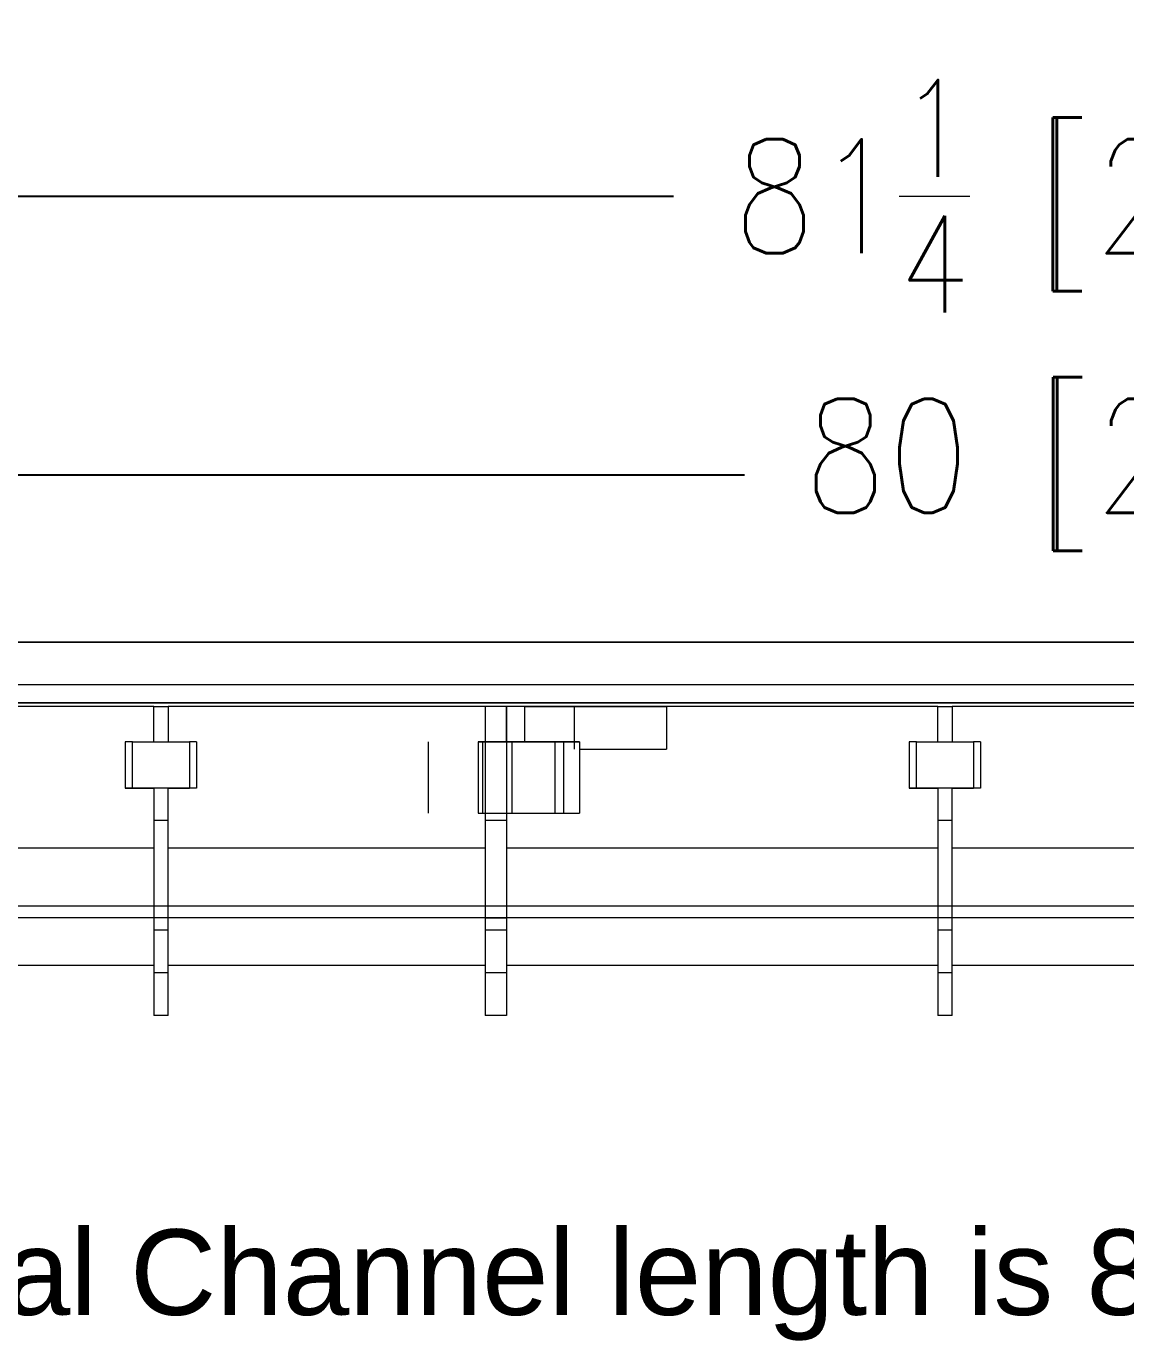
# Model space of a CAD drawing. Header units: inches. Extents: x -98 to 40, y -24 to 18.
# Drawn here: x -24.1 to -4.82, y -18.46 to 4.6 of the extents above; entities that cross this region are included whole.
import ezdxf

# ---------------------------------------------------------------- set-up
doc = ezdxf.new("R2010")
doc.units = ezdxf.units.IN
doc.header["$MEASUREMENT"] = 0
doc.styles.add('ROMANS', font='romans.shx')
doc.styles.add('Sales', font='romans.shx', dxfattribs={"width": 0.85})
doc.dimstyles.new('Sales', dxfattribs={"dimtxt": 1, "dimasz": 1, "dimexe": 0.5, "dimexo": 0.5, "dimgap": 0.09, "dimtad": 0, "dimtih": 1, "dimtoh": 1, "dimdec": 6, "dimzin": 0, "dimdsep": 46, "dimlunit": 5, "dimtxsty": 'Sales', "dimcen": 0, "dimclrd": 7, "dimclre": 7, "dimclrt": 7, "dimadec": 0, "dimazin": 0, "dimtfac": 0.85, "dimtdec": 6, "dimtix": 1, "dimtofl": 0, "dimtmove": 0, "dimatfit": 3, "dimfxl": 0, "dimtolj": 1, "dimtzin": 0, "dimarcsym": 0})

# ---------------------------------------------------------------- blocks, each defined once
blk = doc.blocks.new('*D10')
at = {"color": 7, "lineweight": -2}
for p, q in [((-44.487, -5.202), (-44.487, -2.264)), ((35.513, -5.202), (35.513, -2.264)), ((-42.487, -3.264), (-11.504, -3.264)), ((33.513, -3.264), (2.53, -3.264))]:
    blk.add_line(p, q, dxfattribs=at)
at = {"color": 7}
for points in [[(-42.487, -2.931), (-42.487, -3.598), (-44.487, -3.264)], [(33.513, -2.931), (33.513, -3.598), (35.513, -3.264)]]:
    blk.add_solid(points, dxfattribs=at)
at = {"layer": 'Defpoints', "color": 0}
for p in [(35.513, -3.264), (-44.487, -6.202), (35.513, -6.202)]:
    blk.add_point(p, dxfattribs=at)
at = {"color": 7, "lineweight": 0, "insert": (-4.487, -3.264), "char_height": 2, "attachment_point": 5, "style": 'Sales'}
blk.add_mtext('\\A1;80 [2032]', dxfattribs=at)
blk = doc.blocks.new('*D11')
at = {"color": 7, "lineweight": -2}
for p, q in [((-45.737, -5.952), (-45.737, 2.621)), ((35.513, -5.202), (35.513, 2.621)), ((-43.737, 1.621), (-12.748, 1.621)), ((33.513, 1.621), (2.524, 1.621))]:
    blk.add_line(p, q, dxfattribs=at)
at = {"color": 7}
for points in [[(-43.737, 1.955), (-43.737, 1.288), (-45.737, 1.621)], [(33.513, 1.955), (33.513, 1.288), (35.513, 1.621)]]:
    blk.add_solid(points, dxfattribs=at)
at = {"layer": 'Defpoints', "color": 0}
for p in [(-45.737, 1.621), (35.513, -6.202), (-45.737, -6.952)]:
    blk.add_point(p, dxfattribs=at)
at = {"color": 7, "lineweight": 0, "insert": (-5.112, 1.621), "char_height": 2, "attachment_point": 5, "style": 'Sales'}
blk.add_mtext('\\A1;81{\\H0.850000x;\\S1/4;} [2064]', dxfattribs=at)

msp = doc.modelspace()

# ---------------------------------------------------------------- linework, layer by layer
at = {"lineweight": 0}
for p, q in [((-44.48695, -6.20167), (35.51305, -6.20167)), ((34.26305, -6.20167), (-44.48695, -6.20167)), ((34.26305, -6.95167), (-45.23693, -6.95167)), ((-45.73695, -7.26417), (34.26305, -7.26417)), ((34.26305, -7.26417), (-45.73695, -7.26417)), ((-21.86195, -7.32667), (-27.86195, -7.32667)), ((-21.86195, -7.32667), (-21.61195, -7.32667)), ((-21.86195, -7.95166), (-21.86195, -7.32667)), ((-16.04995, -7.32667), (-21.61195, -7.32667)), ((-21.61195, -7.32667), (-21.61195, -7.95166)), ((-16.04945, -7.32667), (-16.04995, -7.32667)), ((-16.04995, -7.32667), (-16.04995, -7.95167)), ((-15.67495, -7.32667), (-16.04945, -7.32667)), ((-15.67445, -7.32667), (-15.67495, -7.32667)), ((-15.67495, -7.95167), (-15.67495, -7.32667)), ((-8.11195, -7.32667), (-15.67445, -7.32667)), ((-15.67445, -7.32667), (-15.67445, -7.9517)), ((-15.36195, -7.32669), (-14.98695, -7.32669)), ((-15.36195, -7.32669), (-15.36195, -7.32669)), ((-15.36195, -7.32669), (-14.48695, -7.32669)), ((-15.36195, -7.32669), (-15.36195, -7.95169)), ((-14.98695, -7.32669), (-13.7078, -7.32669)), ((-14.48695, -7.32669), (-14.98695, -7.32669)), ((-14.48695, -7.32667), (-14.48695, -7.32667)), ((-14.48695, -7.32667), (-14.48695, -7.32669)), ((-14.48695, -7.32669), (-14.48695, -7.32669)), ((-14.48695, -7.32669), (-14.48695, -7.9517)), ((-14.48695, -7.32669), (-14.48695, -7.32669)), ((-13.7078, -7.32669), (-12.86782, -7.32669)), ((-12.86782, -7.32669), (-12.86782, -8.07669)), ((-8.11195, -7.32667), (-7.86195, -7.32667)), ((-8.11195, -7.95166), (-8.11195, -7.32667)), ((-1.86195, -7.32667), (-7.86195, -7.32667)), ((-7.86195, -7.32667), (-7.86195, -7.95166)), ((-22.36195, -7.95166), (-22.36195, -8.76416)), ((-22.23695, -7.95166), (-21.23695, -7.95166)), ((-22.23695, -8.76416), (-22.23695, -7.95166)), ((-21.23695, -7.95166), (-21.23695, -8.76416)), ((-21.11195, -7.95166), (-21.11195, -8.76416)), ((-17.05008, -7.95166), (-17.05008, -9.20166)), ((-17.05003, -7.95166), (-17.05003, -9.20166)), ((-17.05002, -7.95166), (-17.05002, -9.20166)), ((-17.04998, -7.95166), (-17.04998, -9.20166)), ((-16.17495, -7.9517), (-16.17495, -9.2017)), ((-16.17495, -7.9517), (-16.17495, -7.9517)), ((-16.09967, -7.9517), (-16.09967, -9.2017)), ((-16.09967, -7.9517), (-15.57952, -7.9517)), ((-15.45396, -7.9517), (-16.05138, -7.9517)), ((-16.04995, -7.95167), (-15.67495, -7.95167)), ((-16.04945, -7.95169), (-16.04995, -7.95169)), ((-16.04995, -7.95169), (-16.04995, -7.9517)), ((-16.04995, -7.9517), (-16.04995, -9.2017)), ((-16.04995, -7.9517), (-15.45396, -7.9517)), ((-16.04995, -7.9517), (-16.04995, -7.9517)), ((-16.04945, -7.95167), (-16.04945, -7.95169)), ((-16.04945, -7.95169), (-15.67495, -7.95169)), ((-15.67505, -7.95166), (-15.67505, -9.20166)), ((-15.67505, -7.95166), (-15.67505, -7.95166)), ((-15.67501, -7.95166), (-15.67501, -7.95166)), ((-15.67495, -7.9517), (-15.67495, -7.95169)), ((-15.60864, -7.9517), (-15.67495, -7.9517)), ((-15.57952, -7.9517), (-15.57952, -9.2017)), ((-15.45396, -7.9517), (-15.45396, -7.9517)), ((-14.67502, -7.9517), (-14.99369, -7.9517)), ((-14.99039, -7.9517), (-14.67502, -7.9517)), ((-14.83002, -7.9517), (-14.83002, -9.2017)), ((-14.83002, -7.9517), (-14.67502, -7.9517)), ((-14.62834, -7.9517), (-14.78334, -7.9517)), ((-14.67502, -7.9517), (-14.67502, -7.9517)), ((-14.67502, -7.9517), (-14.67502, -9.2017)), ((-14.48695, -7.9517), (-14.48695, -8.07669)), ((-14.39382, -7.9517), (-14.39382, -9.2017)), ((-8.61195, -7.95166), (-8.61195, -8.76416)), ((-8.48695, -7.95166), (-7.48695, -7.95166)), ((-8.48695, -8.76416), (-8.48695, -7.95166)), ((-7.48695, -7.95166), (-7.48695, -8.76416)), ((-7.36195, -7.95166), (-7.36195, -8.76416)), ((-22.23695, -8.76416), (-22.23695, -8.76416)), ((-21.23695, -8.76416), (-22.23695, -8.76416)), ((-22.23695, -8.76416), (-21.86195, -8.76416)), ((-21.86195, -8.76416), (-21.86195, -8.76416)), ((-21.61195, -8.76416), (-21.86195, -8.76416)), ((-21.86195, -8.76416), (-21.86195, -9.32667)), ((-21.61195, -8.76416), (-21.23695, -8.76416)), ((-21.61195, -8.76416), (-21.61195, -8.76416)), ((-21.61195, -9.32667), (-21.61195, -8.76416)), ((-21.23695, -8.76416), (-21.23695, -8.76416)), ((-8.48695, -8.76416), (-8.48695, -8.76416)), ((-7.48695, -8.76416), (-8.48695, -8.76416)), ((-8.48695, -8.76416), (-8.11195, -8.76416)), ((-8.11195, -8.76416), (-8.11195, -8.76416)), ((-7.86195, -8.76416), (-8.11195, -8.76416)), ((-8.11195, -8.76416), (-8.11195, -9.32667)), ((-7.86195, -8.76416), (-7.48695, -8.76416)), ((-7.86195, -8.76416), (-7.86195, -8.76416)), ((-7.86195, -9.32667), (-7.86195, -8.76416)), ((-7.48695, -8.76416), (-7.48695, -8.76416)), ((-16.09967, -9.2017), (-15.57952, -9.2017)), ((-16.04945, -9.2017), (-16.04945, -9.32667)), ((-15.67445, -9.2017), (-15.67445, -9.32667)), ((-14.83002, -9.2017), (-14.67502, -9.2017)), ((-21.61195, -9.32667), (-21.86195, -9.32667)), ((-21.86195, -9.32667), (-21.86195, -11.25167)), ((-21.61195, -11.25167), (-21.61195, -9.32667)), ((-16.04945, -9.32667), (-16.04945, -11.25167)), ((-15.67445, -9.32667), (-16.04945, -9.32667)), ((-15.67445, -9.32667), (-15.67445, -11.25167)), ((-7.86195, -9.32667), (-8.11195, -9.32667)), ((-8.11195, -9.32667), (-8.11195, -11.25167)), ((-7.86195, -11.25167), (-7.86195, -9.32667)), ((-21.86195, -9.81537), (-27.86195, -9.81537)), ((-16.04945, -9.81537), (-21.61195, -9.81537)), ((-8.11195, -9.81537), (-15.67445, -9.81537)), ((-1.86195, -9.81537), (-7.86195, -9.81537)), ((34.26305, -10.83187), (-45.73695, -10.83187)), ((34.26305, -11.03937), (-45.73695, -11.03937)), ((-21.86195, -11.03937), (-27.86195, -11.03937)), ((-21.61195, -11.03448), (-21.86195, -11.03448)), ((-16.04945, -11.03937), (-21.61195, -11.03937)), ((-15.67445, -11.04038), (-16.04945, -11.04038)), ((-8.11195, -11.03937), (-15.67445, -11.03937)), ((-7.86195, -11.03448), (-8.11195, -11.03448)), ((-1.86195, -11.03937), (-7.86195, -11.03937)), ((-21.86195, -11.25167), (-21.86195, -12.00167)), ((-21.61195, -11.25167), (-21.86195, -11.25167)), ((-21.61195, -12.00167), (-21.61195, -11.25167)), ((-16.04945, -11.25167), (-16.04945, -12.00167)), ((-15.67445, -11.25167), (-16.04945, -11.25167)), ((-15.67445, -11.25167), (-15.67445, -12.00167)), ((-8.11195, -11.25167), (-8.11195, -12.00167)), ((-7.86195, -11.25167), (-8.11195, -11.25167)), ((-7.86195, -12.00167), (-7.86195, -11.25167)), ((-21.86195, -11.87594), (-27.86195, -11.87594)), ((-16.04945, -11.87594), (-21.61195, -11.87594)), ((-8.11195, -11.87594), (-15.67445, -11.87594)), ((-1.86195, -11.87594), (-7.86195, -11.87594)), ((-21.86195, -12.00167), (-21.86195, -12.75167)), ((-21.61195, -12.00167), (-21.86195, -12.00167)), ((-21.61195, -12.75167), (-21.61195, -12.00167)), ((-16.04945, -12.00167), (-16.04945, -12.75167)), ((-15.67445, -12.00167), (-16.04945, -12.00167)), ((-15.67445, -12.00167), (-15.67445, -12.75167)), ((-8.11195, -12.00167), (-8.11195, -12.75167)), ((-7.86195, -12.00167), (-8.11195, -12.00167)), ((-7.86195, -12.75167), (-7.86195, -12.00167)), ((-21.61195, -12.75167), (-21.86195, -12.75167)), ((-15.67445, -12.75167), (-16.04945, -12.75167)), ((-7.86195, -12.75167), (-8.11195, -12.75167))]:
    msp.add_line(p, q, dxfattribs=at)
for centre, major_axis, start_param, end_param in [((-14.48695, -7.32668), (-2.5, 0), 1.57079576, 1.88773584), ((-14.48729, -7.32668), (2.875, 0), 4.71250688, 5.31075698), ((-22.23695, -7.95166), (-0.125, 0), 4.71238898, 6.28317714), ((-21.23695, -7.95166), (0.125, 0), 6.28318486, 7.85398141), ((-16.04995, -7.9517), (-0.125, 0), 4.72379321, 7.44491841), ((-16.04995, -7.9517), (-0.125, 0), 4.71238898, 7.85398163), ((-15.23745, -7.9517), (-0.52764, 0), 3.67584663, 5.49267975), ((-15.23745, -7.9517), (0.5, 0), 3.95897456, 5.66489005), ((-15.23745, -7.9517), (0.25, 0), 0.15350847, 2.61799388), ((-15.23745, -7.9517), (0.25, 0), 3.66520074, 6.05943954), ((-14.67502, -7.9517), (0.2812, 0), 4.71238898, 7.68720479), ((-14.67502, -7.9517), (0.04685, 0), 4.71238594, 6.28317924), ((-8.48695, -7.95166), (-0.125, 0), 4.71238898, 6.28318976), ((-7.48695, -7.95166), (0.125, 0), 6.28318486, 7.85398141), ((-14.48729, -8.07668), (2.875, 0), 4.74490702, 5.31075827), ((-22.23695, -8.76416), (-0.125, 0), 4.71238898, 7.85398163), ((-21.23695, -8.76416), (0.125, 0), 6.28318157, 7.85398163), ((-8.48695, -8.76416), (-0.125, 0), 4.71238898, 7.85398163), ((-7.48695, -8.76416), (0.125, 0), 6.28318157, 7.85398163), ((-16.04995, -9.2017), (-0.125, 0), 0.00000944, 1.16173867), ((-15.23745, -9.2017), (0.5, 0), 3.95897456, 5.66489005), ((-14.67502, -9.2017), (0.2812, 0), 4.71238898, 6.28318904)]:
    msp.add_ellipse(centre, major_axis=major_axis, ratio=0.00001, start_param=start_param, end_param=end_param, dxfattribs=at)

# ---------------------------------------------------------------- texts
at = {"lineweight": 0, "insert": (-5.99848, -17.47934), "char_height": 1.5, "width": 68.4914901, "attachment_point": 5, "style": 'ROMANS'}
msp.add_mtext('{\\fArial|b0|i0|c0|p34;NOTE: + Actual Channel length is 81 1/4 [2064] to allow for overlap.}', dxfattribs=at)

# ---------------------------------------------------------------- dimensions: what is measured, and where the dimension line sits
at = {"lineweight": 0}
dim = msp.add_linear_dim(base=(-45.73695, 1.62145), p1=(35.51305, -6.20167), p2=(-45.73695, -6.95167), dimstyle='Sales', override={"dimtxt": 2, "dimasz": 2, "dimexe": 1, "dimexo": 1, "dimgap": 0.5, "dimdec": 4, "dimtdec": 4}, dxfattribs=at)
dim.commit()
dim.dimension.update_dxf_attribs({"geometry": '*D11', "text_midpoint": (-5.11195, 1.62145), "dimtype": 160})
dim = msp.add_linear_dim(base=(35.51305, -3.26444), p1=(-44.48695, -6.20167), p2=(35.51305, -6.20167), dimstyle='Sales', override={"dimtxt": 2, "dimasz": 2, "dimexe": 1, "dimexo": 1, "dimgap": 0.5, "dimdec": 4, "dimtdec": 4}, dxfattribs=at)
dim.commit()
dim.dimension.update_dxf_attribs({"geometry": '*D10', "text_midpoint": (-4.48695, -3.26444)})

doc.saveas('drawing.dxf')
